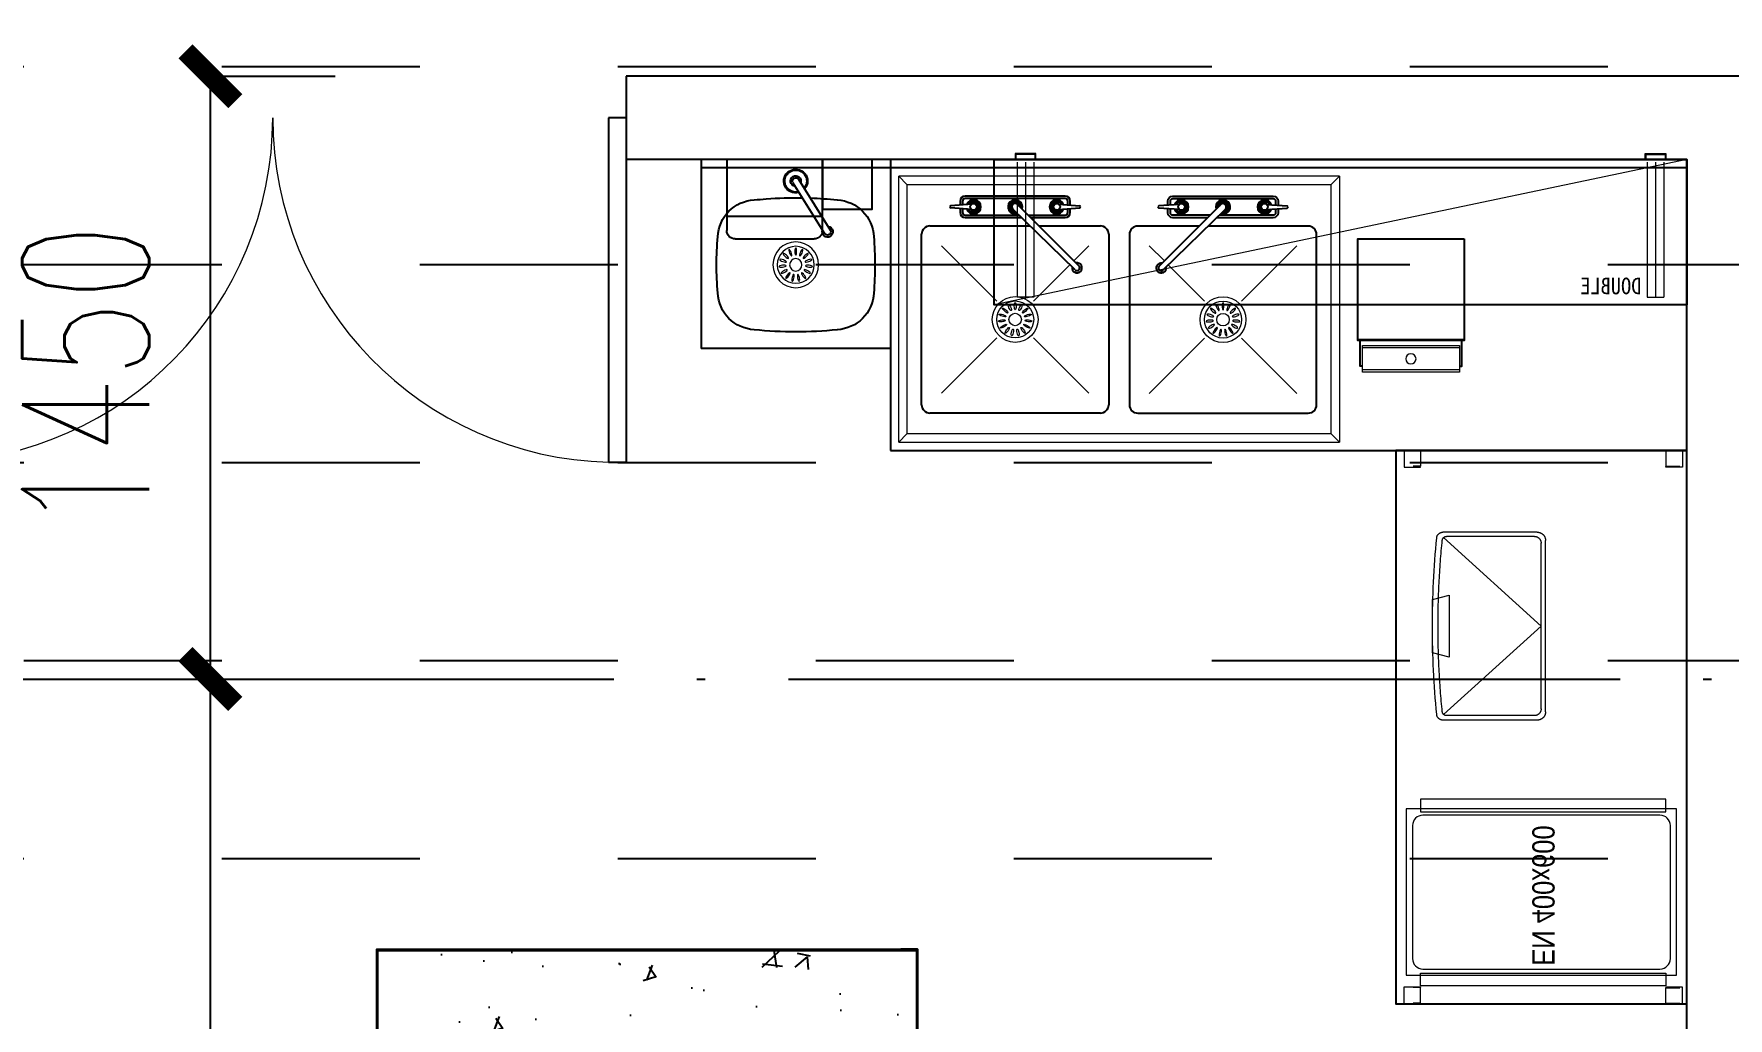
# Model space of a CAD drawing. Header units: millimetres. Extents: x 12325263 to 13848842, y -1463133 to 573208.
# Drawn here: x 12572072 to 12576147, y -836202 to -833835 of the extents above; entities that cross this region are included whole.
import ezdxf
from ezdxf.enums import TextEntityAlignment as Align
from ezdxf.xclip import XClip

# ---------------------------------------------------------------- set-up
doc = ezdxf.new("R2010")
doc.units = ezdxf.units.MM
doc.header["$LTSCALE"] = 1000
doc.header["$XCLIPFRAME"] = 0
for name, pattern in [('DASH', [0.35, 0.25, -0.1]), ('DOTE', [2.4200000000000004, 2, -0.2, 0.02, -0.2]), ('HIDDEN', [9.524999999999999, 6.35, -3.175])]:
    doc.linetypes.add(name, pattern=pattern)
for name, color, linetype in [('A-ANNO-DIMS', 83, 'Continuous'), ('A-AXIS', 16, 'DOTE'), ('A-WALL', 5, 'Continuous'), ('DOOR_FIRE', 1, 'Continuous'), ('fur202301', 252, 'Continuous'), ('WALL', 5, 'Continuous'), ('WALL-SHATCH', 8, 'Continuous'), ('建筑-楼板开洞', 251, 'Continuous')]:
    doc.layers.add(name, color=color, linetype=linetype)
doc.styles.add('_TCH_DIM_T3', font='SIMPLEX.shx', dxfattribs={"width": 0.7058823529411765, "bigfont": 'GBCBIG.shx'})
doc.styles.add('KA', font='ARIALN.TTF')
doc.styles.add('宋体', font='', dxfattribs={"width": 0.65})
doc.styles.get('宋体').set_extended_font_data('SimSun')
doc.dimstyles.new('_TCH_ARCH&&120', dxfattribs={"dimtxt": 306, "dimasz": 120, "dimexe": 300, "dimexo": 360, "dimgap": 147, "dimtad": 1, "dimdec": 0, "dimzin": 0, "dimdsep": 46, "dimtxsty": '_TCH_DIM_T3', "dimblk": 'ARCHTICK', "dimcen": 0.09, "dimclrt": 7, "dimazin": 2, "dimtfac": 1, "dimtdec": 0, "dimtix": 1, "dimtmove": 2, "dimatfit": 3, "dimfxl": 1, "dimfxlon": 1, "dimtolj": 1, "dimtzin": 0, "dimarcsym": 0})

# ---------------------------------------------------------------- blocks, each defined once
blk = doc.blocks.new('adgshg13-A$C7F010FC0')
at = {"layer": 'WALL-SHATCH'}
h = blk.add_hatch(color=256, dxfattribs=at)
h.dxf.hatch_style = 1
h.paths.add_polyline_path([(-60384.17120504379, -16880.89509773254), (-763.1647881269455, 197.4793643951416), (12587.61850607395, -13153.30393266678), (12587.61850607395, -157996.0197629929), (-162964.8506313562, -188820.4315237999), (-171262.3814957142, -180522.900662899), (-171262.3814957142, -31310.89849328995), (-150707.1909123659, -10755.70791006088), (-131860.0775495768, -7980.895098209381), (-99162.38149428368, -7980.895098209381), (-99162.38149428368, -4980.895097732544), (-76620.42811572552, -4980.895097732544), (-70107.65229141712, -16880.89509773254)], flags=16)
h.paths.add_polyline_path([(-60091.22944009304, -16380.89510011673), (-646.8769880533218, 646.876989364624), (12987.61850607395, -12987.61850786209), (12987.61850607395, -158331.9049158096), (-163100.5840539932, -189250.3835258484), (-171662.3814958334, -180688.5860877037), (-171662.3814958334, -31145.21306848526), (-150777.8961598873, -10260.7277340889), (-131896.6870943308, -7480.895098209381), (-99562.38149428368, -7480.895098209381), (-99562.38149428368, -4580.895097732544), (-76365.55243730545, -4580.895097732544), (-69907.50581622124, -16380.89510774612)])
blk = doc.blocks.new('A$C4C7A72D3')
at = {"layer": 'WALL', "color": 1}
blk.add_blockref('adgshg13-A$C7F010FC0', (210433.0120974779, 205503.5692701337), dxfattribs=at)
blk = doc.blocks.new('qlzw')
at = {"layer": 'A-AXIS'}
blk.add_line((12411416.81071017, 1046489.759090526), (12486866.81071017, 1046489.759090526), dxfattribs=at)
blk = doc.blocks.new('*U1584')
h = blk.add_hatch()
h.set_pattern_fill('AR-CONC', color=6, scale=2)
h.set_pattern_definition([(49.99999999999999, (-600.4343514346252, -500), (364.369337992008, -31.87817107780617), [38.1, -419.1]), (355, (-600.4343514346252, -500), (-70.48684284993868, 382.1136904780703), [30.48, -335.28116834]), (100.4514447, (-570.0703374346252, -502.656507), (293.8824941807065, 350.2355038243902), [32.38001759999999, -356.1804891999999]), (46.18420000000002, (-600.4343514346252, -398.4), (542.1580817842598, -84.0846558654543), [57.14999999999991, -628.6499999999986]), (96.63555760999992, (-555.2545514346252, -405.407), (474.808268103006, 494.8522491954431), [48.57004628, -534.27121632]), (351.1841511700001, (-600.4343514346252, -398.4), (474.8082681299541, 494.8522491710653), [45.71993414, -502.91946384]), (21, (-549.6343514346252, -423.8), (303.228782538265, -204.5303963741752), [38.1, -419.1]), (326.0000000000001, (-549.6343514346252, -423.8), (123.6040566952941, 368.3759322446385), [30.48, -335.28]), (71.45144499999999, (-524.3652862346253, -440.8441998), (426.8328385574323, 163.8455377718105), [32.3800176, -356.1798752]), (37.50000000000001, (-600.4343514346252, -500), (6.177206501183633, 169.1100777463062), [0, -331.216, 0, -340.36, 0, -336.55]), (7.499999999999999, (-600.4343514346252, -500), (133.6393250206115, 200.361149636239), [0, -194.056, 0, -323.596, 0, -128.27]), (327.5, (-713.7183514346252, -500), (271.1811903337428, -11.45748798534689), [0, -127, 0, -396.24, 0, -525.78]), (317.5, (-764.5183514346252, -500), (296.2583627720361, 50.85298206666606), [0, -165.1, 0, -263.144, 0, -373.38])])
h.paths.add_polyline_path([(-397.9343514346111, -1297.5), (1597.499999999986, -1297.5), (1597.499999999986, -2.5), (-397.9343514346111, -2.5)])
for points in [[(-398.4343514346111, -2), (-360.4343514346111, -2), (-360.4343514346111, 0), (-400.4343514346111, 0), (-400.4343514346111, -40), (-398.4343514346111, -40)], [(-400.4343514346111, -1300), (1599.999999999986, -1300), (1599.999999999986, 0), (-400.4343514346111, 0)], [(1597.999999999986, -2), (1559.999999999986, -2), (1559.999999999986, 0), (1599.999999999986, 0), (1599.999999999986, -40), (1597.999999999986, -40)], [(-397.9343514346111, -1297.5), (1597.499999999986, -1297.5), (1597.499999999986, -2.5), (-397.9343514346111, -2.5)], [(-398.4343514346111, -1298), (-360.4343514346111, -1298), (-360.4343514346111, -1300), (-400.4343514346111, -1300), (-400.4343514346111, -1260), (-398.4343514346111, -1260)], [(1597.999999999986, -1298), (1559.999999999986, -1298), (1559.999999999986, -1300), (1599.999999999986, -1300), (1599.999999999986, -1260), (1597.999999999986, -1260)]]:
    blk.add_lwpolyline(points, close=True)
blk = doc.blocks.new('asdgag2019092010362923561')
for p, q in [((0, 0), (0, -455)), ((0, 0), (455, 0)), ((455, 0), (455, -455)), ((0, -20), (455, -20)), ((220.6150571666658, -47.73855903348885), (143.6897389292717, -170.8448019670323)), ((234.3849428314716, -56.26144096662756), (158.0092561934143, -178.443043272011)), ((0, -455), (455, -455))]:
    blk.add_line(p, q)
at = {"lineweight": 0}
for radius in [55, 44.5, 15]:
    blk.add_circle((227.5, -253.5), radius, dxfattribs=at)
for centre, radius, start, end in [((227.5, -51.99999999988358), 28.5, 254.5053362550284, 221.4946637716847), ((227.5, -51.99999999988358), 26.5141729817442, 255.7812181118684, 220.2187818625076), ((227.5, -51.99999999988358), 12.59542054528176, 278.0047629850033, 197.9952370340791), ((227.5, -51.99999999988358), 8.097056064823974, 328.2445299396293, 148.2445299396293), ((132.3689090572298, -189.8256896497915), 92.5, 92.92072157272851, 177.5104470811879), ((227.5, -1010.390584233101), 918.392463343853, 92.18140679410637, 96.25041619243213), ((227.5, -1010.390584233101), 918.392463343853, 85.56230275624232, 90.9693034396383), ((227.5, -1010.390584233101), 918.3924633437432, 83.74958380756786, 85.56230275624232), ((322.6310909427702, -189.8256896497915), 92.5, 2.489552918812116, 87.07927842727148), ((151.1151465605944, -174.0750112939859), 12.93224757749713, 97.11200281183483, 19.58391411159806), ((814.1277879364789, -253.5), 777.1277879372124, 174.994856925491, 185.005143074509), ((151.3535109255463, -173.6940675447695), 8.176289839442747, 158.7424983429709, 324.4915637240809), ((-359.1277879364789, -253.5), 777.1277879372113, 354.994856925491, 5.005143074509011), ((132.3689090572298, -317.1743103502085), 92.5, 182.4895529188121, 267.0792784272714), ((322.6310909427702, -317.1743103502085), 92.5, 272.9207215727286, 357.5104470811879), ((227.5, 503.3905842331005), 918.3924633437432, 263.7495838075678, 276.2504161924321)]:
    blk.add_arc(centre, radius, start, end)
for centre, major_axis in [((197.0346732586622, -243.6012152893236), (-8.052462168058948, 2.616403561572687)), ((203.6947376038879, -232.0656454622513), (-6.292103034903505, 5.66543501976583)), ((214.4709480796009, -224.2362702596001), (-3.443782125051686, 7.734861294180099)), ((227.5, -221.4668597817654), (0, 8.466859781821768)), ((240.5290519203991, -224.2362702596001), (3.443782125051715, 7.734861294180083)), ((251.3052623961121, -232.0656454622513), (6.292103034903524, 5.66543501976581)), ((257.9653267413378, -243.6012152893236), (8.052462168058963, 2.616403561572663)), ((195.6423406749964, -256.8483749206644), (-8.42047743803479, -0.8850278416965258)), ((199.7584868073463, -269.5165701090591), (-7.332515661338422, -4.233429890910878)), ((208.6713925953954, -279.4153548197355), (-4.976695312983108, -6.849833452483566)), ((220.8399356547743, -284.8331392484251), (-1.760359133155459, -8.281838581338505)), ((234.1600643452257, -284.8331392484251), (1.760359133155438, -8.28183858133852)), ((246.3286074046046, -279.4153548197355), (4.976695312983089, -6.849833452483578)), ((255.2415131926537, -269.5165701090591), (7.33251566133841, -4.2334298909109)), ((259.3576593250036, -256.8483749206644), (8.420477438034785, -0.88502784169655))]:
    blk.add_ellipse(centre, major_axis=major_axis, ratio=0.2570516729456664, dxfattribs=at)
blk = doc.blocks.new('asdgag枧液')
at = {"layer": 'fur202301', "linetype": 'HIDDEN', "ltscale": 400}
blk.add_line((120, -171.2495996316429), (120, 0), dxfattribs=at)
at = {"layer": 'fur202301'}
for p, q in [((350.0036812615581, 0), (350.0036812615581, -171.2495996316429)), ((350.0036812615581, -136.143899541581), (120, -136.143899541581)), ((330.0036812615581, -191.2495996316429), (140, -191.2495996316429))]:
    blk.add_line(p, q, dxfattribs=at)
blk.add_lwpolyline([(0, 0), (120, 0), (120, -120), (0, -120)], close=True, dxfattribs=at)
at = {"layer": 'fur202301', "linetype": 'HIDDEN', "ltscale": 400}
blk.add_arc((139.9999999999418, -171.2495996315265), 20, 180, 270, dxfattribs=at)
at = {"layer": 'fur202301'}
blk.add_arc((330.0036812614999, -171.2495996315265), 20, 270, 0, dxfattribs=at)
blk = doc.blocks.new('asdgag2019072716274938646')
at = {"color": 1, "lineweight": 0}
for p, q in [((0, -242.5893297490584), (255.9999999763841, -242.5928058919571)), ((11.32280548413291, -262.5794842369114), (244.6766516164807, -262.5826528748485)), ((11.3220879839082, -315.419675129845), (244.675934116256, -315.4228437677821))]:
    blk.add_line(p, q, dxfattribs=at)
blk.add_lwpolyline([(0.003046501586140948, 0), (-2.854789090633858e-05, -244.6917336055913), (255.9999714285095, -244.6952097484755), (256.0030464779848, -0.003476142870567855)], close=True)
for points in [[(11.32220607798263, -306.7226566134896), (5.796658750101415, -306.7225815838328), (5.797501046261459, -244.6918123284086)], [(244.6760522103159, -306.7258252514403), (250.2015995382117, -306.725900281097), (250.2024418343717, -244.6951310256436)]]:
    blk.add_lwpolyline(points)
blk.add_lwpolyline([(11.32288125188825, -256.999579670638), (11.32201221615287, -320.9995796960902), (244.6758583485007, -321.0027483340273), (244.6767273842215, -257.0027483085887)], close=True, dxfattribs=at)
blk.add_circle((127.9993698001799, -289.0011640023467), 12.30769230769231, dxfattribs=at)
blk = doc.blocks.new('*U1587')
at = {"color": 2, "lineweight": 25}
for p, q in [((195.0774613661827, 1087.327862080942, -0.01722509409504318), (145.5938006314439, 1083.773690201166, -0.01722509409504318)), ((195.0774613661827, 1074.996254017459, -0.01722509409504318), (145.5938006314439, 1078.550425897234, -0.01722509409504318)), ((185.1747999504053, 1086.616601834305, -0.01722509409504318), (193.1747999504053, 1092.368025207163, -0.01722509409504318)), ((185.1747999504053, 1075.707514264095, -0.01722509409504318), (193.1747999504053, 1069.956090891237, -0.01722509409504318)), ((193.1747999504053, 1092.368025207163, -0.01722509409504318), (202.6220017097996, 1088.778566668565, -0.01722509409504318)), ((193.1747999504053, 1069.956090891237, -0.01722509409504318), (202.6220017097996, 1073.545549429835, -0.01722509409504318)), ((444.2073210279825, 929.5197034686846, -0.01722509409504318), (293.908853677339, 1076.188335368641, -0.01722509409504318)), ((453.4394604452148, 939.0843338387479, -0.01722509409504318), (304.9238072334458, 1087.599987050488, -0.01722509409504318)), ((407.1747999504053, 1092.368025207163, -0.01722509409504318), (397.7275981910109, 1088.778566668565, -0.01722509409504318)), ((407.1747999504053, 1069.956090891237, -0.01722509409504318), (397.7275981910109, 1073.545549429835, -0.01722509409504318)), ((405.2721385346279, 1087.327862080942, -0.01722509409504318), (454.7557992693667, 1083.773690201166, -0.01722509409504318)), ((405.2721385346279, 1074.996254017459, -0.01722509409504318), (454.7557992693667, 1078.550425897234, -0.01722509409504318)), ((415.1747999504053, 1086.616601834305, -0.01722509409504318), (407.1747999504053, 1092.368025207163, -0.01722509409504318)), ((415.1747999504053, 1075.707514264095, -0.01722509409504318), (407.1747999504053, 1069.956090891237, -0.01722509409504318)), ((694.9084610736194, 1087.049146266561, -0.01722509409504318), (645.4248003388806, 1083.494974386785, -0.01722509409504318)), ((694.9084610736194, 1074.717538203078, -0.01722509409504318), (645.4248003388806, 1078.271710082854, -0.01722509409504318)), ((646.7411391630325, 938.8056180243673, -0.01722509409504318), (795.2567923748014, 1087.321271236107, -0.01722509409504318)), ((655.9732785802647, 929.240987654304, -0.01722509409504318), (806.2717459309082, 1075.90961955426, -0.01722509409504318)), ((685.005799657842, 1086.337886019924, -0.01722509409504318), (693.005799657842, 1092.089309392782, -0.01722509409504318)), ((685.005799657842, 1075.428798449715, -0.01722509409504318), (693.005799657842, 1069.677375076857, -0.01722509409504318)), ((693.005799657842, 1092.089309392782, -0.01722509409504318), (702.4530014172364, 1088.499850854185, -0.01722509409504318)), ((693.005799657842, 1069.677375076857, -0.01722509409504318), (702.4530014172364, 1073.266833615455, -0.01722509409504318)), ((907.005799657842, 1092.089309392782, -0.01722509409504318), (897.5585978984476, 1088.499850854185, -0.01722509409504318)), ((907.005799657842, 1069.677375076857, -0.01722509409504318), (897.5585978984476, 1073.266833615455, -0.01722509409504318)), ((905.1031382420646, 1087.049146266561, -0.01722509409504318), (954.5867989768034, 1083.494974386785, -0.01722509409504318)), ((905.1031382420646, 1074.717538203078, -0.01722509409504318), (954.5867989768034, 1078.271710082854, -0.01722509409504318)), ((915.005799657842, 1086.337886019924, -0.01722509409504318), (907.005799657842, 1092.089309392782, -0.01722509409504318)), ((915.005799657842, 1075.428798449715, -0.01722509409504318), (907.005799657842, 1069.677375076857, -0.01722509409504318)), ((95.17480157488899, 1035.162229582093, -0.01722509409504318), (335.9504230563945, 1035.162105544437, -0.01722509409504318)), ((357.3617161168601, 1035.162078167084, -0.01722509409504318), (505.1748015624617, 1035.162018367156, -0.01722509409504318)), ((742.8188659623979, 1034.883344823714, -0.01722509409504318), (595.005797603415, 1034.883278263119, -0.01722509409504318)), ((1005.005797590988, 1034.883489478057, -0.01722509409504318), (764.23015166105, 1034.883365440387, -0.01722509409504318)), ((75.17458005687513, 605.1622396989633, -0.01722509409504318), (75.17479127172555, 1015.162239885257, -0.01722509409504318)), ((525.1747912592982, 1015.162008063992, -0.01722509409504318), (525.1745800444187, 605.1620078777278, -0.01722509409504318)), ((575.0058079065784, 1014.883267959955, -0.01722509409504318), (575.0060191214579, 604.8832677736909, -0.01722509409504318)), ((1025.006019109001, 604.8834995949264, -0.01722509409504318), (1025.005807894151, 1014.88349978122, -0.01722509409504318)), ((505.1745697412553, 585.1620181808912, -0.01722509409504318), (95.1745697537117, 585.1622293957998, -0.01722509409504318)), ((595.0060294246214, 584.8832780768544, -0.01722509409504318), (1005.006029412165, 584.883489291763, -0.01722509409504318))]:
    blk.add_line(p, q, dxfattribs=at)
at = {"color": 1, "linetype": 'ByBlock', "lineweight": 9}
for p, q in [((255.766467069494, 854.5702265532536, -0.01722509409504318), (122.6746856518876, 987.6620079708891, -0.01722509409504318)), ((441.2682359824798, 951.2555583014805, -0.01722509409504318), (477.6746856518876, 987.6620079708891, -0.01722509409504318)), ((658.9123512597539, 950.9768301210864, -0.01722509409504318), (622.5059135139891, 987.3832678668523, -0.01722509409504318)), ((844.4141320963827, 854.2914864492168, -0.01722509409504318), (977.5059135139891, 987.3832678668523, -0.01722509409504318)), ((344.5829042342521, 854.5702265532536, -0.01722509409504318), (431.7847896984916, 941.6422201313469, -0.01722509409504318)), ((755.5976949316246, 854.2914864492168, -0.01722509409504318), (668.3957975419644, 941.3634922478678, -0.01722509409504318)), ((255.766467069494, 765.7537893884955, -0.01722509409504318), (122.6746856518876, 632.6620079708891, -0.01722509409504318)), ((344.5829042342521, 765.7537893884955, -0.01722509409504318), (477.6746856518876, 632.6620079708891, -0.01722509409504318)), ((755.5976949316246, 765.4750492844587, -0.01722509409504318), (622.5059135139891, 632.3832678668523, -0.01722509409504318)), ((844.4141320963827, 765.4750492844587, -0.01722509409504318), (977.5059135139891, 632.3832678668523, -0.01722509409504318))]:
    blk.add_line(p, q, dxfattribs=at)
at = {"color": 2, "lineweight": 25}
for points in [[(1.316767884418368e-05, 495.166663587268), (1915.286704822152, 495.166663587268), (1915.286704822152, 1195.166663587268), (1.316767884418368e-05, 1195.166663587268)], [(1.316767884418368e-05, 495.166663587268), (1915.286704822152, 495.166663587268), (1915.286704822152, 1175.166663587268), (1.316767884418368e-05, 1175.166663587268)]]:
    blk.add_lwpolyline(points, close=True, dxfattribs=at)
at = {"color": 2, "lineweight": 9, "elevation": -0.01722509409504318}
blk.add_lwpolyline([(40.00001316767884, 535.166663587268), (20.00001316767884, 515.166663587268), (20.00001316767884, 1155.166663587268), (40.00001316767884, 1135.166663587268), (1060.000013167679, 1135.166663587268), (1080.000013167679, 1155.166663587268), (20.00001316767884, 1155.166663587268), (40.00001316767884, 1135.166663587268), (40.00001316767884, 535.166663587268), (20.00001316767884, 515.166663587268), (1080.000013167679, 515.166663587268), (1060.000013167679, 535.166663587268), (1060.000013167679, 1135.166663587268), (1080.000013167679, 1155.166663587268), (1080.000013167679, 515.166663587268), (1060.000013167679, 535.166663587268)], close=True, dxfattribs=at)
at = {"color": 2, "lineweight": 25, "elevation": -0.01722509409504318}
for points in [[(432.6747999504053, 1085.359661523659), (432.6747999504053, 1095.1620580492, 0.4142135623730909), (420.6747999504053, 1107.1620580492), (179.6747999504053, 1107.1620580492, 0.414213562373095), (167.6747999504053, 1095.1620580492), (167.6747999504053, 1085.359661523659)], [(426.6747999504053, 1085.790612487295), (426.6747999504053, 1095.1620580492, 0.414213562373095), (420.6747999504053, 1101.1620580492), (179.6747999504053, 1101.1620580492, 0.414213562373095), (173.6747999504053, 1095.1620580492), (173.6747999504053, 1085.790612487295)], [(667.505799657842, 1085.080945709278), (667.505799657842, 1094.88334223482, -0.4142135623730909), (679.505799657842, 1106.88334223482), (920.505799657842, 1106.88334223482, -0.414213562373095), (932.505799657842, 1094.88334223482), (932.505799657842, 1085.080945709278)], [(673.505799657842, 1085.511896672915), (673.505799657842, 1094.88334223482, -0.414213562373095), (679.505799657842, 1100.88334223482), (920.505799657842, 1100.88334223482, -0.414213562373095), (926.505799657842, 1094.88334223482), (926.505799657842, 1085.511896672915)], [(167.6747999504053, 1076.964454574742), (167.6747999504053, 1067.1620580492, 0.414213562373095), (179.6747999504053, 1055.1620580492), (315.4555007978827, 1055.1620580492)], [(173.6747999504053, 1076.533503611105), (173.6747999504053, 1067.1620580492, 0.414213562373095), (179.6747999504053, 1061.1620580492), (309.3070095191263, 1061.1620580492)], [(331.3617362347334, 1061.1620580492), (420.6747999504053, 1061.1620580492, 0.414213562373095), (426.6747999504053, 1067.1620580492), (426.6747999504053, 1076.533503611105)], [(337.3617362347334, 1055.1620580492), (420.6747999504053, 1055.1620580492, 0.414213562373095), (432.6747999504053, 1067.1620580492), (432.6747999504053, 1076.964454574742)], [(762.8188633735139, 1054.88334223482), (679.505799657842, 1054.88334223482, -0.414213562373095), (667.505799657842, 1066.88334223482), (667.505799657842, 1076.685738760361)], [(768.8188633735139, 1060.88334223482), (679.505799657842, 1060.88334223482, -0.414213562373095), (673.505799657842, 1066.88334223482), (673.505799657842, 1076.254787796724)], [(932.505799657842, 1076.685738760361), (932.505799657842, 1066.88334223482, -0.414213562373095), (920.505799657842, 1054.88334223482), (784.7250988103646, 1054.88334223482)], [(926.505799657842, 1076.254787796724), (926.505799657842, 1066.88334223482, -0.414213562373095), (920.505799657842, 1060.88334223482), (790.873590089121, 1060.88334223482)]]:
    blk.add_lwpolyline(points, format="xyb", dxfattribs=at)
for points in [[(185.1747999504053, 1086.616601834305), (185.1747999504053, 1089.822312087052), (200.1747999504053, 1098.482566124904), (215.1747999504053, 1089.822312087052), (215.1747999504053, 1072.501804011348), (200.1747999504053, 1063.841549973497), (185.1747999504053, 1072.501804011348), (185.1747999504053, 1075.707514264095)], [(315.1747999504053, 1077.348994333528), (315.1747999504053, 1089.822312087052), (300.1747999504053, 1098.482566124904), (285.1747999504053, 1089.822312087052), (285.1747999504053, 1072.501804011348), (300.1747999504053, 1063.841549973497), (304.1872705667531, 1066.158150963978)], [(415.1747999504053, 1086.616601834305), (415.1747999504053, 1089.822312087052), (400.1747999504053, 1098.482566124904), (385.1747999504053, 1089.822312087052), (385.1747999504053, 1072.501804011348), (400.1747999504053, 1063.841549973497), (415.1747999504053, 1072.501804011348), (415.1747999504053, 1075.707514264095)], [(685.005799657842, 1086.337886019924), (685.005799657842, 1089.543596272671), (700.005799657842, 1098.203850310523), (715.005799657842, 1089.543596272671), (715.005799657842, 1072.223088196968), (700.005799657842, 1063.562834159116), (685.005799657842, 1072.223088196968), (685.005799657842, 1075.428798449715)], [(785.005799657842, 1077.070278519148), (785.005799657842, 1089.543596272671), (800.005799657842, 1098.203850310523), (815.005799657842, 1089.543596272671), (815.005799657842, 1072.223088196968), (800.005799657842, 1063.562834159116), (795.9933290414941, 1065.879435149598)], [(915.005799657842, 1086.337886019924), (915.005799657842, 1089.543596272671), (900.005799657842, 1098.203850310523), (885.005799657842, 1089.543596272671), (885.005799657842, 1072.223088196968), (900.005799657842, 1063.562834159116), (915.005799657842, 1072.223088196968), (915.005799657842, 1075.428798449715)]]:
    blk.add_lwpolyline(points, dxfattribs=at)
at = {"color": 2, "lineweight": 25}
for centre in [(200.1747999504053, 1081.1620580492, -0.01722509409504318), (400.1747999504053, 1081.1620580492, -0.01722509409504318), (700.005799657842, 1080.88334223482, -0.01722509409504318), (900.005799657842, 1080.88334223482, -0.01722509409504318)]:
    blk.add_circle(centre, 8, dxfattribs=at)
at = {"color": 1, "linetype": 'ByBlock', "lineweight": 9}
for centre, radius in [((300.1746856518876, 810.1620079708891, -0.01722509409504318), 55), ((800.0059135139891, 809.8832678668523, -0.01722509409504318), 55), ((300.1746856518876, 810.1620079708891, -0.01722509409504318), 44.5), ((300.1746856518876, 810.1620079708891, -0.01722509409504318), 15), ((800.0059135139891, 809.8832678668523, -0.01722509409504318), 44.5), ((800.0059135139891, 809.8832678668523, -0.01722509409504318), 15)]:
    blk.add_circle(centre, radius, dxfattribs=at)
at = {"color": 2, "lineweight": 25}
for centre, radius, start, end in [((149.946781013384, 1077.315676620752, -0.01722509409504318), 7.788092039156966, 123.9816735453252, 150.4040890650097), ((149.946781013384, 1085.008439477648, -0.01722509409504318), 7.788092039156966, 209.5959109349902, 236.0183264546748), ((200.1747999504053, 1081.1620580492, -0.01722509409504318), 17.32050807568885, 197.9872853377408, 162.0127146622591), ((200.1747999504053, 1081.1620580492, -0.01722509409504318), 15, 201.6352397942105, 158.3647602057895), ((200.1747999504053, 1081.1620580492, -0.01722509409504318), 11, 247.379805423885, 112.620194576115), ((200.1747999504053, 1081.1620580492, -0.01722509409504318), 9.5, 258.045613198658, 101.954386801342), ((300.1747999504053, 1081.1620580492, -0.01722509409504318), 17.32050807568885, 342.1746753279003, 288.4306599747626), ((300.1747999504053, 1081.1620580492, -0.01722509409504318), 15, 346.8270670535742, 283.7583969115235), ((300.1747999504053, 1081.1620580492, -0.01722509409504318), 11, 0.9821623666700038, 269.5264588577565), ((300.1747999504053, 1081.1620580492, -0.01722509409504318), 9.5, 11.37392578755304, 259.047337826436), ((300.1747999504053, 1081.1620580492, -0.01722509409504318), 8, 36.41473823446629, 232.9590796091867), ((400.1747999504053, 1081.1620580492, -0.01722509409504318), 17.32050807568885, 17.98728533774089, 342.0127146622591), ((400.1747999504053, 1081.1620580492, -0.01722509409504318), 15, 21.63523979421053, 338.3647602057895), ((400.1747999504053, 1081.1620580492, -0.01722509409504318), 11, 67.379805423885, 292.620194576115), ((400.1747999504053, 1081.1620580492, -0.01722509409504318), 9.5, 78.04561319865799, 281.954386801342), ((450.4028188874265, 1077.315676620752, -0.01722509409504318), 7.788092039156966, 29.59591093499026, 56.0183264546748), ((450.4028188874265, 1085.008439477648, -0.01722509409504318), 7.788092039156966, 303.9816735453252, 330.4040890650098), ((649.7777807208207, 1077.036960806372, -0.01722509409504318), 7.788092039156966, 123.9816735453252, 150.4040890650097), ((649.7777807208207, 1084.729723663267, -0.01722509409504318), 7.788092039156966, 209.5959109349902, 236.0183264546748), ((700.005799657842, 1080.88334223482, -0.01722509409504318), 17.32050807568885, 197.9872853377408, 162.0127146622591), ((700.005799657842, 1080.88334223482, -0.01722509409504318), 15, 201.6352397942105, 158.3647602057895), ((700.005799657842, 1080.88334223482, -0.01722509409504318), 11, 247.379805423885, 112.620194576115), ((700.005799657842, 1080.88334223482, -0.01722509409504318), 9.5, 258.045613198658, 101.954386801342), ((800.005799657842, 1080.88334223482, -0.01722509409504318), 17.32050807568885, 251.5693400252374, 197.8253246722273), ((800.005799657842, 1080.88334223482, -0.01722509409504318), 15, 256.2416030884766, 193.1729329464255), ((800.005799657842, 1080.88334223482, -0.01722509409504318), 11, 270.4735411422434, 179.01783763333), ((800.005799657842, 1080.88334223482, -0.01722509409504318), 9.5, 280.952662173564, 168.6260742124467), ((800.005799657842, 1080.88334223482, -0.01722509409504318), 8, 307.0409203904805, 143.5852617655337), ((900.005799657842, 1080.88334223482, -0.01722509409504318), 17.32050807568885, 17.98728533774089, 342.0127146622591), ((900.005799657842, 1080.88334223482, -0.01722509409504318), 15, 21.63523979421052, 338.3647602057895), ((900.005799657842, 1080.88334223482, -0.01722509409504318), 11, 67.379805423885, 292.620194576115), ((900.005799657842, 1080.88334223482, -0.01722509409504318), 9.5, 78.04561319865799, 281.954386801342), ((950.233818594905, 1077.036960806342, -0.01722509409504318), 7.788092039156966, 29.59591093499026, 56.0183264546748), ((950.233818594905, 1084.729723663238, -0.01722509409504318), 7.788092039156966, 303.9816735453252, 330.4040890650096), ((95.17479127172555, 1015.162229582093, -0.01722509409504318), 20, 89.99997048311072, 179.9999704831107), ((505.1747912592982, 1015.162018367156, -0.01722509409504318), 20, 359.9999704831107, 89.99997048311072), ((595.0058079065784, 1014.883278263119, -0.01722509409504318), 20, 90.00002951688927, 180.0000295168892), ((1005.005807894151, 1014.883489478057, -0.01722509409504318), 20, 2.951688928183619e-05, 90.00002951688927), ((448.8233907365986, 934.3020186537162, -0.01722509409504318), 12, 169.3341404597099, 101.3715447691963), ((448.8233907365986, 934.3020186537162, -0.01722509409504318), 6.645661690499529, 226.0133837896902, 46.01338378969026), ((651.3572088716486, 934.0233028393357, -0.01722509409504318), 12, 78.6284552308037, 10.66585954029015), ((651.3572088716486, 934.0233028393357, -0.01722509409504318), 6.645661690499529, 133.9866162103098, 313.9866162103098), ((95.17458005687513, 605.1622293957998, -0.01722509409504318), 20, 179.9999704831107, 269.9999704831107), ((505.1745800444187, 605.1620181808912, -0.01722509409504318), 20, 269.9999704831107, 359.9999704831107), ((595.0060191214579, 604.8832780768544, -0.01722509409504318), 20, 180.0000295168892, 270.0000295168892), ((1005.006019109001, 604.883489291763, -0.01722509409504318), 20, 270.0000295168892, 2.951688928183619e-05)]:
    blk.add_arc(centre, radius, start, end, dxfattribs=at)
at = {"color": 1, "linetype": 'ByBlock', "lineweight": 9}
for centre, major_axis in [((269.7093589099968, 820.0607926815073, -0.01722509409504318), (-8.052462168058948, 2.616403561572687)), ((276.3694232549606, 831.5963625086379, -0.01722509409504318), (-6.292103034903505, 5.66543501976583)), ((287.1456337323616, 839.4257377112308, -0.01722509409504318), (-3.443782125051686, 7.734861294180099)), ((300.1746856518876, 842.1951481890655, -0.01722509409504318), (0, 8.466859781821768)), ((313.2037375714135, 839.4257377112308, -0.01722509409504318), (3.443782125051715, 7.734861294180083)), ((323.9799480488145, 831.5963625086379, -0.01722509409504318), (6.292103034903524, 5.66543501976581)), ((330.6400123937783, 820.0607926815073, -0.01722509409504318), (8.052462168058963, 2.616403561572663)), ((268.3170263275242, 806.8136330502248, -0.01722509409504318), (-8.42047743803479, -0.8850278416965258)), ((272.4331724599615, 794.1454378617718, -0.01722509409504318), (-7.332515661338422, -4.233429890910878)), ((281.3460782470211, 784.2466531511827, -0.01722509409504318), (-4.976695312983108, -6.849833452483566)), ((293.5146213069238, 778.8288687224931, -0.01722509409504318), (-1.760359133155459, -8.281838581338505)), ((306.8347499968513, 778.8288687224931, -0.01722509409504318), (1.760359133155438, -8.28183858133852)), ((319.003293056754, 784.2466531511827, -0.01722509409504318), (4.976695312983089, -6.849833452483578)), ((327.9161988438136, 794.1454378617718, -0.01722509409504318), (7.33251566133841, -4.2334298909109)), ((332.0323449762509, 806.8136330502248, -0.01722509409504318), (8.420477438034785, -0.88502784169655))]:
    blk.add_ellipse(centre, major_axis=major_axis, ratio=0.2570516729456664, dxfattribs=at)
at = {"color": 1, "linetype": 'ByBlock', "lineweight": 9, "extrusion": (0, 0, -1)}
for centre, major_axis in [((769.5405867720983, 819.7820525774705, -0.01722509409504318), (-8.052462168058963, 2.616403561572663)), ((776.2006511170621, 831.317622404601, -0.01722509409504318), (-6.292103034903524, 5.66543501976581)), ((786.9768615944631, 839.146997607194, -0.01722509409504318), (-3.443782125051715, 7.734861294180083)), ((800.0059135139891, 841.9164080850287, -0.01722509409504318), (0, 8.466859781821768)), ((813.034965433515, 839.146997607194, -0.01722509409504318), (3.443782125051686, 7.734861294180099)), ((823.8111759109161, 831.317622404601, -0.01722509409504318), (6.292103034903505, 5.66543501976583)), ((830.4712402558798, 819.7820525774705, -0.01722509409504318), (8.052462168058948, 2.616403561572687)), ((768.1482541896257, 806.5348929461879, -0.01722509409504318), (-8.420477438034785, -0.88502784169655)), ((772.264400322063, 793.866697757735, -0.01722509409504318), (-7.33251566133841, -4.2334298909109)), ((781.1773061091226, 783.9679130471459, -0.01722509409504318), (-4.976695312983089, -6.849833452483578)), ((806.6659778589528, 778.5501286184563, -0.01722509409504318), (1.760359133155459, -8.281838581338505)), ((818.8345209188556, 783.9679130471459, -0.01722509409504318), (4.976695312983108, -6.849833452483566)), ((827.7474267059151, 793.866697757735, -0.01722509409504318), (7.332515661338422, -4.233429890910878)), ((831.8635728383524, 806.5348929461879, -0.01722509409504318), (8.42047743803479, -0.8850278416965258))]:
    blk.add_ellipse(centre, major_axis=major_axis, ratio=0.2570516729456664, dxfattribs=at)
at = {"color": 1, "linetype": 'ByBlock', "lineweight": 9, "extrusion": (0, 0, -0.9999999999999999)}
blk.add_ellipse((793.3458491690253, 778.5501286184563, -0.01722509409504318), major_axis=(-1.760359133155438, -8.28183858133852), ratio=0.2570516729456664, dxfattribs=at)
blk = doc.blocks.new('*U1588')
at = {"color": 1, "lineweight": 9}
blk.add_line((-484.163783875003, -3.050853363749129e-11), (1181.122907780111, -350.0000000000305), dxfattribs=at)
at = {"color": 1, "lineweight": 9, "ltscale": 3}
for p, q in [((-429.163783875003, -6.216841908000374), (-429.163783875003, -331.2168419080004)), ((-409.163783875003, -6.216841908000374), (-409.163783875003, -331.2168419080004)), ((-389.163783875003, -6.216841908000374), (-389.163783875003, -331.2168419080004)), ((1086.122907780111, -6.216841908000374), (1086.122907780111, -331.2168419080004)), ((1106.122907780111, -6.216841908000374), (1106.122907780111, -331.2168419080004)), ((1126.122907780111, -6.216841908000374), (1126.122907780111, -331.2168419080004)), ((-389.163783875003, -331.2168419080004), (-429.163783875003, -331.2168419080004)), ((1086.122907780111, -331.2168419080004), (1126.122907780111, -331.2168419080004))]:
    blk.add_line(p, q, dxfattribs=at)
at = {"color": 1, "lineweight": 9}
for points in [[(-384.163783875003, -3.050853363749129e-11), (-384.163783875003, 13.99999999996949), (-434.163783875003, 13.99999999996949), (-434.163783875003, -3.050853363749129e-11)], [(-386.163783875003, -3.050853363749129e-11), (-386.163783875003, 11.99999999996949), (-432.163783875003, 11.99999999996949), (-432.163783875003, -3.050853363749129e-11)], [(1081.122907780111, -3.050853363749129e-11), (1081.122907780111, 13.99999999996949), (1131.122907780111, 13.99999999996949), (1131.122907780111, -3.050853363749129e-11)], [(1083.122907780111, -3.050853363749129e-11), (1083.122907780111, 11.99999999996949), (1129.122907780111, 11.99999999996949), (1129.122907780111, -3.050853363749129e-11)]]:
    blk.add_lwpolyline(points, dxfattribs=at)
blk.add_lwpolyline([(-484.163783875003, -350.0000000000305), (1181.122907780111, -350.0000000000305), (1181.122907780111, -3.050853363749129e-11), (-484.163783875003, -3.050853363749129e-11)], close=True)
at = {"style": '宋体', "width": 0.9}
blk.add_text('DOUBLE', height=40, dxfattribs=at).set_placement((-301.6252234605, -304.3364921949156), align=Align.MIDDLE)
blk = doc.blocks.new('asdgag2019070814002719472')
at = {"layer": 'fur202301', "linetype": 'DASH', "lineweight": 13, "ltscale": 10}
for p, q in [((20, 0), (432, 0)), ((0, -20), (0, -246.9276194222621)), ((10.87620781175792, -26.74657459993614), (10.87620781175792, -238.3784693428315)), ((26.87620781175792, -10.74657459993614), (425.8627707333071, -10.74657459993614)), ((441.8627707333071, -26.74657459993614), (441.8627707333071, -217.3782470317965)), ((441.8627707333071, -26.74657459993614), (441.8627707333071, -238.3784693428315)), ((452, -20), (452, -246.9276194222621))]:
    blk.add_line(p, q, dxfattribs=at)
at = {"layer": 'fur202301', "color": 1, "linetype": 'DASH', "lineweight": 9, "ltscale": 10}
for p, q in [((13.5021430059569, -245.132961791649), (226.3694892724743, -10.74657459993614)), ((226.3694892724743, -10.74657459993614), (439.2368355389917, -245.132961791649))]:
    blk.add_line(p, q, dxfattribs=at)
blk.add_lwpolyline([(161.6252294619335, -272.0367389356543), (290.3747705380665, -272.0367389356543), (300.3747705380665, -231.7290935523924), (151.6252294619335, -231.7290935523924)], close=True, dxfattribs=at)
at = {"layer": 'fur202301', "linetype": 'DASH', "lineweight": 13, "ltscale": 10}
for centre, radius, start, end in [((20, -20), 20, 90, 180), ((432, -20), 20, 0, 90), ((26.87620781175792, -26.74657459993614), 16, 90, 180), ((425.8627707333071, -26.74657459993614), 16, 0, 90), ((20.87620781175792, -238.3784693428315), 10, 180, 264.978092745907), ((431.8627707333071, -238.3784693428315), 10, 275.021907254093, 0), ((15, -246.9276194222621), 15, 180, 265.1457996787901), ((226, 1949.841454175999), 2221.878193111669, 264.5178305766875, 275.4821694233126), ((226.3694892724743, 1822.837391679757), 2081.433195597802, 264.3099250482459, 275.690074951754), ((437, -246.9276194222621), 15, 274.8542003145637, 0)]:
    blk.add_arc(centre, radius, start, end, dxfattribs=at)
blk = doc.blocks.new('asdgag35869')
at = {"linetype": 'ByBlock', "lineweight": 9}
blk.add_lwpolyline([(-87960.68428408622, 171417.0810203542), (-88360.68428408622, 171417.0810203542), (-88360.68428408622, 172067.0810203542), (-87960.68428408622, 172067.0810203542)], close=True, dxfattribs=at)
blk.add_lwpolyline([(-88000.68428408622, 171432.0810203542), (-88320.68428408622, 171432.0810203542, -0.4142135623730951), (-88345.68428408622, 171457.0810203542), (-88345.68428408622, 172027.0810203542, -0.4142135623730951), (-88320.68428408622, 172052.0810203542), (-88000.68428408622, 172052.0810203542, -0.4142135623730951), (-87975.68428408622, 172027.0810203542), (-87975.68428408622, 171457.0810203542, -0.4142135623730951)], format="xyb", close=True, dxfattribs=at)
at = {"linetype": 'ByBlock', "lineweight": 9, "style": 'KA'}
blk.add_text('EN 400x600', height=53.6, dxfattribs=at).set_placement((-88338.06169627898, 171720.0022048018))
blk = doc.blocks.new('*U1596')
at = {"layer": 'fur202301', "lineweight": 25}
blk.add_lwpolyline([(0, 0), (1330.957706744623, 0), (1330.957706744623, -700), (0, -700)], close=True, dxfattribs=at)
at = {"layer": 'fur202301', "linetype": 'ByBlock', "lineweight": 9}
for points in [[(-9.067158680409193e-05, -9.999999999359716), (39.99990932678338, -10.00036268570693), (39.99968264787458, -50.00036268492113), (38.99968264799099, -50.00035361771006), (38.99977331946138, -40.00035361811751)], [(0.9998458583140746, -17.00000906627974), (0.9996826495043933, -50.00000906578498), (37.99968264799099, -50.00034455046989), (37.99984585680068, -17.00034455122659)], [(1330.957706744623, -10.00417228750302), (1290.957706746369, -10.00380960115581), (1290.957480067344, -50.0038096003409), (1291.957480067227, -50.00381866758107), (1291.957570738814, -40.00381866798853)], [(1329.95764327464, -17.00416322023375), (1329.95748006583, -50.00416321973898), (1292.957480067227, -50.00382773455931), (1292.957643276153, -17.00382773531601)], [(0.9938343336107209, -679.9955661615531), (40.99383433198091, -679.9959288479295), (40.99419701832812, -639.9959288493264), (39.99419701821171, -639.9959197823482), (39.99410634674132, -649.9959197817079)], [(1.994033811031841, -657.9955752294627), (1.994197019841522, -639.9955752301903), (38.99419701832812, -639.995910715108), (38.99403380951844, -657.9959107143804)], [(1330.951631749936, -679.9997293824854), (1290.951631751566, -679.9993666961382), (1290.951994437797, -639.999366697768), (1291.951994437797, -639.9993757647462), (1291.95190376621, -649.9993757643388)], [(1329.951831227358, -657.9997203161765), (1329.951994436167, -639.9997203169041), (1292.951994437681, -639.9993848322192), (1292.951831228871, -657.9993848312297)]]:
    blk.add_lwpolyline(points, dxfattribs=at)
for points in [[(43.49378424532188, -639.9958246341848), (73.56204129148682, -639.9958246341848), (73.56122915212472, -50.00017680812743), (43.49297210595978, -50.00017680812743)], [(491.9586174057185, -639.999823193124), (461.9280099668395, -639.999823193124), (461.9270993057726, -50.004175366048), (491.9577067446517, -50.004175366048)]]:
    blk.add_lwpolyline(points, close=True, dxfattribs=at)
blk.add_blockref('asdgag35869', (88429.32090149677, -172091.5466132984), dxfattribs=at)
blk = doc.blocks.new('sdfgsdffhg')
at = {"layer": 'fur202301', "xscale": -1}
for name, p in [('*U1588', (-5520.703095097095, 39919.78475261957)), ('asdgag2019092010362923561', (-6951.826049603522, 39919.78355229169)), ('asdgag枧液', (-6995.235292896628, 39919.78355229169)), ('asdgag2019072716274938646', (-5571.936907235533, 39729.07587863191))]:
    blk.add_blockref(name, p, dxfattribs=at)
at = {"layer": 'fur202301'}
blk.add_blockref('*U1587', (-6951.82606277056, 38724.61688870436), dxfattribs=at)
at = {"layer": 'fur202301', "xscale": -1}
for name, p, rotation in [('*U1596', (-5036.538964150473, 37888.8258455469), 270), ('asdgag2019070814002719472', (-5376.074901113287, 38571.12490555504), 270), ('*U1584', (-8186.831325771287, 37619.44137035427), 90)]:
    blk.add_blockref(name, p, dxfattribs=dict(at, rotation=rotation))
blk = doc.blocks.new('_ArchTick')
at = {"color": 0, "linetype": 'ByBlock', "const_width": 0.4}
blk.add_lwpolyline([(-0.5, -0.5), (0.5, 0.5)], dxfattribs=at)
blk = doc.blocks.new('*D4192')
at = {"layer": 'A-ANNO-DIMS', "color": 0, "lineweight": -2, "transparency": 16777216}
for p, q in [((12572495.81062995, -835386.7857495033), (12572796.81062995, -835386.7857495033)), ((12572496.81062995, -838036.7857493225), (12572496.81062995, -835386.7857495033)), ((12572495.81062995, -838036.7857493225), (12572796.81062995, -838036.7857493225))]:
    blk.add_line(p, q, dxfattribs=at)
at = {"layer": 'Defpoints', "color": 0, "transparency": 16777216}
for p in [(12571796.81062983, -835386.7857495033), (12572496.81062995, -835386.7857495033), (12571796.81062983, -838036.7857493225)]:
    blk.add_point(p, dxfattribs=at)
at = {"layer": 'A-ANNO-DIMS', "color": 0, "lineweight": -2, "transparency": 16777216, "xscale": 120, "yscale": 120, "zscale": 120}
for p, rotation in [((12572496.81062995, -835386.7857495033), 90), ((12572496.81062995, -838036.7857493225), 270)]:
    blk.add_blockref('_ArchTick', p, dxfattribs=dict(at, rotation=rotation))
at = {"layer": 'A-ANNO-DIMS', "color": 7, "transparency": 16777216, "insert": (12572196.81062995, -836711.7857494109), "char_height": 306, "attachment_point": 5, "rotation": 90, "style": '_TCH_DIM_T3'}
blk.add_mtext('\\A1;2650', dxfattribs=at)
blk = doc.blocks.new('*D4193')
at = {"layer": 'A-ANNO-DIMS', "color": 0, "lineweight": -2, "transparency": 16777216}
for p, q in [((12572495.81062995, -833936.7857493886), (12572796.81062995, -833936.7857493886)), ((12572496.81062995, -835386.7857495033), (12572496.81062995, -833936.7857493886)), ((12572495.81062995, -835386.7857495033), (12572796.81062995, -835386.7857495033))]:
    blk.add_line(p, q, dxfattribs=at)
at = {"layer": 'Defpoints', "color": 0, "transparency": 16777216}
for p in [(12571796.81062983, -833936.7857493886), (12572496.81062995, -833936.7857493886), (12571796.81062983, -835386.7857495033)]:
    blk.add_point(p, dxfattribs=at)
at = {"layer": 'A-ANNO-DIMS', "color": 0, "lineweight": -2, "transparency": 16777216, "xscale": 120, "yscale": 120, "zscale": 120}
for p, rotation in [((12572496.81062995, -833936.7857493886), 90), ((12572496.81062995, -835386.7857495033), 270)]:
    blk.add_blockref('_ArchTick', p, dxfattribs=dict(at, rotation=rotation))
at = {"layer": 'A-ANNO-DIMS', "color": 7, "transparency": 16777216, "insert": (12572196.81062995, -834661.7857494439), "char_height": 306, "attachment_point": 5, "rotation": 90, "style": '_TCH_DIM_T3'}
blk.add_mtext('\\A1;1450', dxfattribs=at)
blk = doc.blocks.new('$DorLib2D$00000002')
for p, q in [((-0.5, -5.684341886080802e-17), (-0.5000000000000007, 0.4875)), ((-0.4750000000000007, 0.4875), (-0.5000000000000007, 0.4875)), ((-0.475, -2.842170943040401e-17), (-0.4750000000000007, 0.4875)), ((0.475, -2.842170943040401e-17), (0.4750000000000007, 0.4875)), ((0.4750000000000007, 0.4875), (0.5000000000000007, 0.4875)), ((0.5, -5.684341886080802e-17), (0.5000000000000007, 0.4875)), ((-0.5, -5.684341886080802e-17), (-0.475, -2.842170943040401e-17)), ((0.5, -5.684341886080802e-17), (0.475, -2.842170943040401e-17))]:
    blk.add_line(p, q)
at = {"lineweight": 13}
for centre, start, end in [((-0.4875, -4.263256414560601e-17), 0, 88.53071641864632), ((0.4875, -4.263256414560601e-17), 91.4692835813537, 180)]:
    blk.add_arc(centre, 0.4875, start, end, dxfattribs=at)

msp = doc.modelspace()

# ---------------------------------------------------------------- block references
ref = msp.add_blockref('A$C4C7A72D3', (12385714.85333347, -906209.5211575599), dxfattribs=dict(rotation=350.041249254255))
XClip(ref).set_block_clipping_path([(223442.85848776624, 85923.1187333744), (220542.79614323564, 85923.14223919064), (220542.85794921033, 89292.82327550603), (211526.91503559053, 89292.81013112981), (210631.4331447985, 94392.80805835268), (206113.36859029531, 94392.80254184548), (206001.43151877634, 95030.31273446558), (204376.28265885077, 94744.96136868373), (203364.45700568333, 100506.90300529171), (197947.39471226372, 99555.74826742522), (192482.34284747206, 130679.47653937805), (190118.78045936674, 130264.45040162886), (191623.4071957469, 121695.64270786336), (177046.6486519482, 119136.20117008407), (175707.6223907359, 126760.84837657143), (173902.98837133497, 128026.4039125028), (169528.38544615544, 127258.29032698018), (169070.09673948586, 129868.3614864857), (163308.25174581818, 128856.66933918069), (163766.52659606002, 126246.61717005563), (159679.17951310053, 125528.91809214232), (170669.68883746117, 62935.797914044), (167222.1989369914, 62330.4650948944), (167939.77594909444, 58243.68085931754), (171386.95287966542, 58848.291248798836), (172857.06567938626, 50477.00326481927), (165962.5026008021, 49266.42308983533), (168037.78130347654, 37447.17964484263), (140649.95849708281, 32638.23901064042), (115387.97992391884, 28202.578178789467), (95598.7254695911, 140907.4332163476), (226939.47610990703, 163968.86685004015), (240128.69528115913, 88852.8973128139)])

# ---------------------------------------------------------------- next in the draw order: hatches: boundary and pattern name
at = {"layer": '建筑-楼板开洞'}
h = msp.add_hatch(dxfattribs=at)
h.set_pattern_fill('DASH', color=256, scale=500)
h.set_pattern_definition([(0, (0, 0), (476.25, 476.25), [476.25, -476.25])])
h.paths.add_polyline_path([(12597696.74125517, -842386.7857500005), (12590696.81071091, -842386.9011187449), (12590697.06738452, -843986.785750187), (12595796.81070939, -843986.8518447033), (12595797.06738462, -849736.8518448313), (12588796.81071022, -849736.7857501156), (12588796.81071024, -851936.7857480027), (12564896.81072844, -851936.7857499813), (12564896.81072899, -816186.7857498433), (12568846.81071021, -816186.7857497305), (12568846.81071039, -816040), (12568846.8107105, -807536.7857503798), (12574696.82943846, -807536.8020940134), (12574696.77149323, -810386.7857505934), (12575896.81071086, -810386.7857493811), (12579055.23466226, -810386.7836961544), (12580496.91490283, -811828.2071036652), (12580696.91490281, -819086.8500614959), (12595696.91654344, -819086.7214370563), (12595696.89793204, -812786.7857500659), (12597696.65916437, -812786.7857500445)])

# ---------------------------------------------------------------- next in the draw order: block references
at = {"color": 2}
msp.add_blockref('qlzw', (133430.0000000149, -1881876.544840029), dxfattribs=at)

# ---------------------------------------------------------------- next in the draw order: block references
msp.add_blockref('sdfgsdffhg', (12581083.89862993, -874056.803858311, -9.610333750321248e-09))

# ---------------------------------------------------------------- next in the draw order: linework, layer by layer
at = {"layer": 'A-WALL'}
for p, q in [((12576246.81062927, -833936.7857490379), (12573496.81062944, -833936.7857492822)), ((12573496.81062944, -833936.7857492822), (12573496.81062944, -834136.7857489468)), ((12573496.81062944, -834136.7857489468), (12576046.81063003, -834136.785749036)), ((12576046.81063003, -834136.785749036), (12576046.81062985, -836611.7857493627))]:
    msp.add_line(p, q, dxfattribs=at)

# ---------------------------------------------------------------- next in the draw order: block references
at = {"layer": 'DOOR_FIRE', "xscale": 1700, "yscale": 1700, "zscale": 200, "rotation": 179.9999999994649}
msp.add_blockref('$DorLib2D$00000002', (12572646.81062967, -834036.7857493315), dxfattribs=at)

# ---------------------------------------------------------------- next in the draw order: dimensions: what is measured, and where the dimension line sits
at = {"layer": 'A-ANNO-DIMS'}
for p1, p2, picture, middle in [((12571796.81062983, -835386.7857495033), (12571796.81062983, -833936.7857493886), '*D4193', (12572196.81062995, -834661.7857494439)), ((12571796.81062983, -838036.7857493225), (12571796.81062983, -835386.7857495033), '*D4192', (12572196.81062995, -836711.7857494109))]:
    dim = msp.add_aligned_dim(p1=p1, p2=p2, distance=-700.0000001210719, dimstyle='_TCH_ARCH&&120', dxfattribs=at)
    dim.commit()
    dim.dimension.update_dxf_attribs({"geometry": picture, "text_midpoint": middle})

doc.saveas('drawing.dxf')
